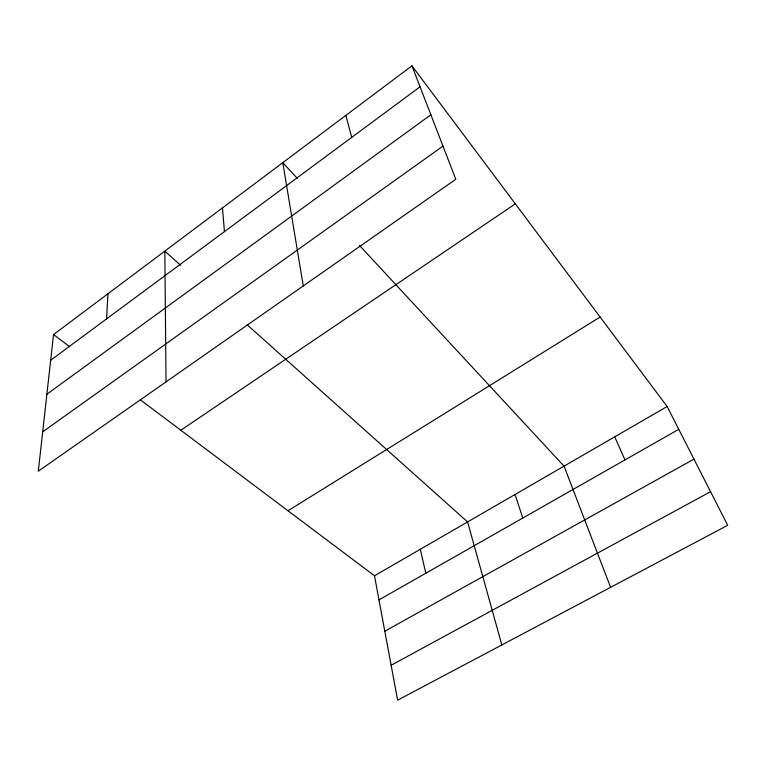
<?xml version="1.0" encoding="UTF-8"?>
<svg xmlns="http://www.w3.org/2000/svg" width="766" height="766" viewBox="0 0 766 766"><rect width="100%" height="100%" fill="white"/><g stroke="black" fill="none" stroke-linecap="round" stroke-linejoin="round"><path stroke-width="1.15" d="M106.57 318.886L107.958 293.761M53.534 334.579L38.3 471.205L455.799 179.263L411.945 65.828L53.534 334.579L69.572 346.625M50.671 360.279L420.055 86.797M46.879 394.231L430.865 114.766M42.685 431.852L442.978 146.095M180.833 430.243L515.327 203.852M287.978 510.759L600.104 317.038M374.497 575.783L667.129 406.516L727.7 525.294L397.631 700.172L374.497 575.783L140.302 399.785M378.978 599.874L678.753 429.314M384.81 631.213L693.948 459.121M391.139 665.261L710.561 491.686M180.757 265.381L164.824 251.124L166.031 381.889M247.025 324.65L467.595 521.933L501.845 644.962M297.323 178.363L282.788 162.679L303.279 285.919M359.513 245.465L564.044 466.14L610.598 587.34M411.945 65.828L667.129 406.516M614.715 436.831L624.97 459.916M515.039 494.491L522.785 518.055M345.868 115.369L351.728 137.382M420.295 549.299L425.81 573.236M222.494 207.883L224.438 231.619"/></g></svg>
